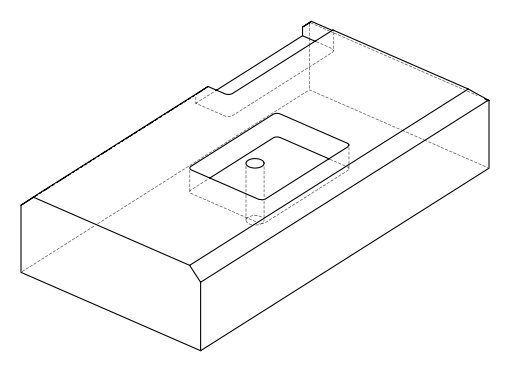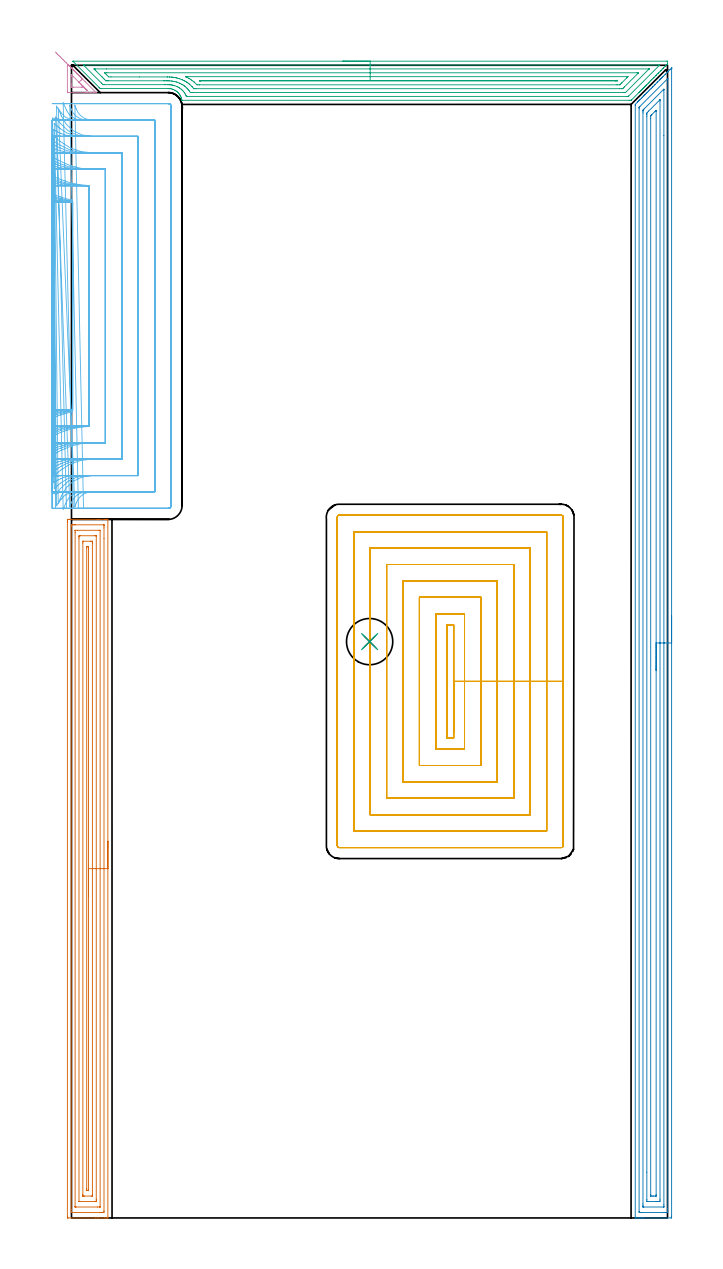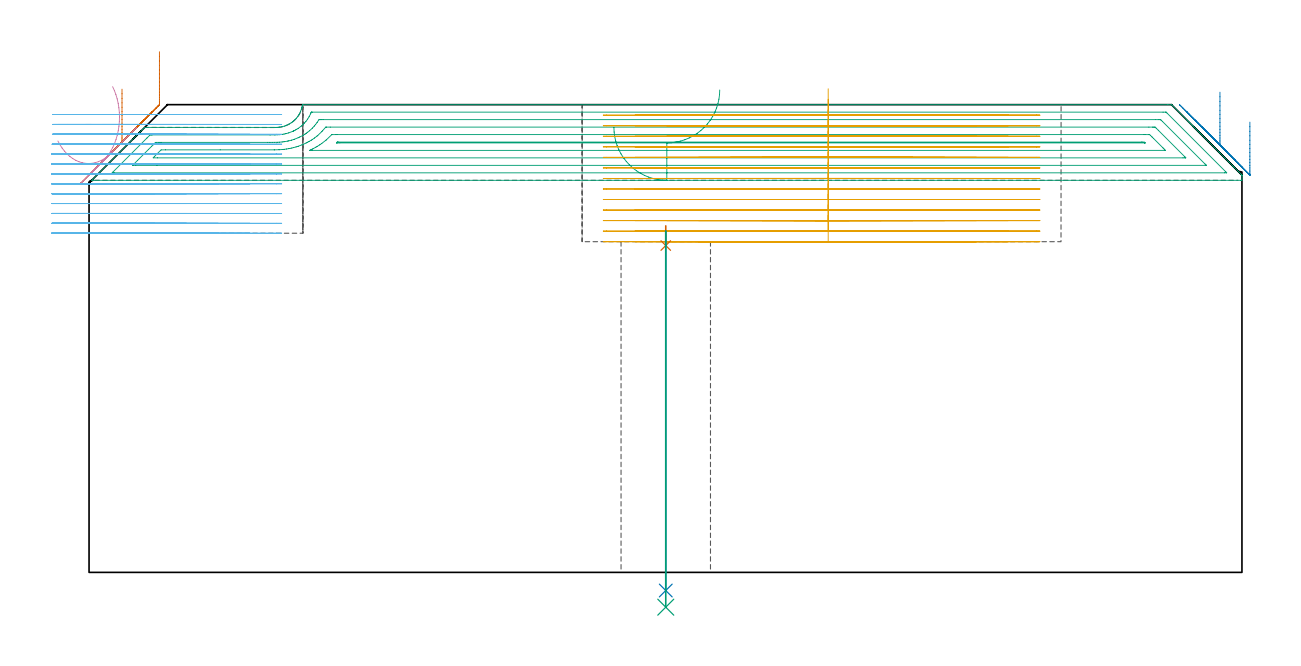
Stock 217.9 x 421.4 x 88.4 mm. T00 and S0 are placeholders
(PLAN: 9 operations, 4 tool changes, 156.6 min)
(1 AREA_MILL | FG_CHAMFER_SURFACE | UGT0205_001 | 12.47 min | 28758 mm3)
(2 AREA_MILL_1 | FG_CHAMFER_SURFACE_1 | UGT0205_001 | 16.83 min | 37238 mm3)
(3 AREA_MILL_2 | FG_CHAMFER_SURFACE_2 | UGT0205_001 | 9.54 min | 21430 mm3)
(4 AREA_MILL_3 | FG_CHAMFER_SURFACE_3 | UGT0205_001 | 0.38 min | 869 mm3)
(5 MILL_RECTANGULAR_POCKET | POCKET_RECTANGULAR_STRAIGHT | NXT0201_009 | Follow Part, ap 2, ae 75% | 52.44 min | 303127 mm3)
(6 MILL_SLOT | SLOT_PARTIAL_RECTANGULAR | NXT0201_009 | Follow Part, ap 2, ae 75% | 64.3 min | 151132 mm3)
(7 SPOT_DRILL | STEP1HOLE | NXT0321_9005460120000 | 0.04 min | 30 mm3)
(8 DRILL_THROUGH_HOLE_INTO_CENTER | STEP1HOLE | NXT0301_077 | 0.28 min | 5491 mm3)
(9 DRILL_TO_ENLARGE_THROUGH_HOLE | STEP1HOLE | UGT0301_292 | 0.29 min | 8498 mm3)
(TOOL UGT0205_001 | Chamfer Mill 20 x 3 x 45 deg. | D20 FL50 Z2)
(TOOL NXT0201_009 | ENDMILL 8mm [2P460-0800-NA 1630] | D8 FL26 Z6)
(TOOL NXT0321_9005460120000 | NC Spot Drill, 142deg, 12mm, Carbide, Uncoated | D12 PA142 FL30 Z2)
(TOOL NXT0301_077 | Carbide Drill 10.6mm [860.1-1060-053A1-MM 2214] | D10.6 PA140 FL71 Z2)
(TOOL UGT0301_292 | Twist Drill 16.9 mm | D16.9 PA118 FL120 Z2)
(OP 1 AREA_MILL)
G17 G21 G94 G90
T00 M6
G54
G17 G0 G90 X13.3 Y137.7 S1061 M3
G43 Z98.4 H0
G94 G1 Y137.662 Z97.528 F250.
Y137.548 Z96.663
Y137.359 Z95.812
Y137.097 Z94.98
Y136.763 Z94.174
Y136.36 Z93.4
Y135.892 Z92.664
Y135.36 Z91.972
Y134.771 Z91.329
Y134.128 Z90.739
Y133.436 Z90.208
Y132.7 Z89.74
Y131.926 Z89.337
Y131.12 Z89.003
Y130.288 Z88.741
Y129.436 Z88.552
Y128.572 Z88.438
Y127.7 Z88.4
Y0.152
X13.298 Y0.01 Z88.389
X13.17 Y0.003 Z88.263
X13.036 Y0. Z88.135
X12.636 Z87.736
X12.037 Z87.132
X9.984 Z85.082
X9.407 Z84.502
X8.819 Z83.914
X-1.114 Z73.983
X-1.406 Y0.003 Z73.691
X-1.492 Y0.01 Z73.605
X-1.499 Y0.098 Z73.599
X-1.5 Y0.598 Z73.6
Y254.302
X-1.499 Y254.802 Z73.601
X-1.496 Y255.19 Z73.602
X-1.492 Y255.39 Z73.605
X-1.114 Y255.395 Z73.983
X-0.526 Y255.4 Z74.571
X9.407 Z84.502
X9.984 Z85.082
X10.284 Z85.381
X12.037 Z87.132
X12.636 Z87.736
X13.037 Z88.136
X13.17 Y255.397 Z88.263
X13.298 Y255.39 Z88.389
X13.3 Y255.247 Z88.4
Y127.7
X11.886 Z86.986
X11.885 Y2.537 Z86.985
X11.884 Y2.382 Z86.984
X11.879 Y2.023 Z86.979
X11.529 Y2.007 Z86.629
X11.161 Y2.003 Z86.261
X10.659 Y2. Z85.759
X10.284 Z85.384
X0.138 Z75.238
X-0.022 Y2.003 Z75.078
X-0.048 Y2.005 Z75.052
X-0.072 Y2.009 Z75.028
X-0.079 Y2.04 Z75.021
X-0.083 Y2.226 Z75.017
X-0.085 Y2.382 Z75.015
X-0.086 Y3.12 Z75.014
X-0.085 Y252.863 Z75.015
X-0.084 Y253.018 Z75.016
X-0.079 Y253.377 Z75.021
X0.271 Y253.393 Z75.371
X0.639 Y253.397 Z75.739
X1.141 Y253.4 Z76.241
X1.516 Z76.616
X11.662 Z86.762
X11.822 Y253.397 Z86.922
X11.848 Y253.395 Z86.948
X11.872 Y253.391 Z86.972
X11.879 Y253.36 Z86.979
X11.883 Y253.174 Z86.983
X11.885 Y253.018 Z86.985
X11.886 Y252.28 Z86.986
Y248.387
Y127.7
X10.472 Z85.572
X10.471 Y4.166 Z85.571
X10.469 Y4.071 Z85.569
X10.466 Y4.025 Z85.566
X10.464 Y4.01 Z85.564
X10.442 Y4.005 Z85.542
X10.284 Y4.002 Z85.384
X9.57 Y4. Z84.67
X1.679 Z76.779
X1.516 Y4.002 Z76.616
X1.354 Y4.008 Z76.454
X1.336 Y4.01 Z76.436
X1.334 Y4.02 Z76.434
X1.331 Y4.052 Z76.431
X1.329 Y4.102 Z76.429
Y4.166
X1.328 Y250.533 Z76.428
X1.329 Y251.234 Z76.429
X1.331 Y251.329 Z76.431
X1.334 Y251.376 Z76.434
X1.336 Y251.39 Z76.436
X1.358 Y251.395 Z76.458
X1.516 Y251.398 Z76.616
X2.23 Y251.4 Z77.33
X10.121 Z85.221
X10.284 Y251.397 Z85.384
X10.446 Y251.392 Z85.546
X10.464 Y251.39 Z85.564
X10.466 Y251.38 Z85.566
X10.469 Y251.348 Z85.569
X10.471 Y251.298 Z85.571
Y251.234
X10.472 Y127.7 Z85.572
X9.057 Z84.157
X9.056 Y6.842 Z84.156
X9.054 Y6.31 Z84.154
X9.05 Y6.128 Z84.15
X9.041 Y6.01 Z84.141
X8.481 Y6. Z83.581
X3.22 Z78.32
X2.857 Y6.004 Z77.957
X2.767 Y6.008 Z77.867
X2.749 Y6.01 Z77.849
X2.747 Y6.022 Z77.847
X2.745 Y6.054 Z77.845
X2.743 Y6.124 Z77.843
Y248.558
X2.746 Y249.09 Z77.846
X2.75 Y249.272 Z77.85
X2.759 Y249.39 Z77.859
X3.319 Y249.4 Z78.419
X8.58 Z83.68
X8.943 Y249.396 Z84.043
X9.033 Y249.392 Z84.133
X9.051 Y249.39 Z84.151
X9.053 Y249.378 Z84.153
X9.055 Y249.346 Z84.155
X9.057 Y249.276 Z84.157
Y127.7
X7.643 Z82.743
Y8.636
X7.641 Y8.185 Z82.741
X7.639 Y8.075 Z82.739
X7.636 Y8.024 Z82.736
X7.629 Y8.01 Z82.729
X7.597 Y8.008 Z82.697
X7.39 Y8.002 Z82.49
X4.761 Y8. Z79.861
X4.292 Y8.004 Z79.392
X4.186 Y8.008 Z79.286
X4.167 Y8.01 Z79.267
X4.164 Y8.025 Z79.264
X4.16 Y8.077 Z79.26
X4.158 Y8.184 Z79.258
X4.157 Y8.615 Z79.257
Y246.764
X4.159 Y247.215 Z79.259
X4.161 Y247.325 Z79.261
X4.164 Y247.376 Z79.264
X4.171 Y247.39 Z79.271
X4.203 Y247.392 Z79.303
X4.41 Y247.398 Z79.51
X7.039 Y247.4 Z82.139
X7.508 Y247.396 Z82.608
X7.614 Y247.392 Z82.714
X7.633 Y247.39 Z82.733
X7.636 Y247.375 Z82.736
X7.64 Y247.323 Z82.74
X7.642 Y247.216 Z82.742
X7.643 Y246.785 Z82.743
Y127.7
X6.229 Z81.329
X6.228 Y10.41 Z81.328
X6.226 Y10.078 Z81.326
X6.223 Y10.029 Z81.323
X6.221 Y10.01 Z81.321
X6.201 Y10.008 Z81.301
X6.101 Y10.004 Z81.201
X5.9 Y10.001 Z81.
X5.766 Z80.866
X5.659 Y10.005 Z80.759
X5.588 Y10.01 Z80.688
X5.577 Y10.014 Z80.677
X5.575 Y10.031 Z80.675
X5.573 Y10.075 Z80.673
X5.572 Y10.41 Z80.672
X5.571 Y10.744 Z80.671
X5.572 Y244.99 Z80.672
X5.574 Y245.322 Z80.674
X5.577 Y245.371 Z80.677
X5.579 Y245.39 Z80.679
X5.599 Y245.392 Z80.699
X5.699 Y245.396 Z80.799
X5.9 Y245.399 Z81.
X6.034 Z81.134
X6.142 Y245.395 Z81.242
X6.212 Y245.39 Z81.312
X6.222 Y245.386 Z81.322
X6.225 Y245.368 Z81.325
X6.227 Y245.325 Z81.327
X6.228 Y244.99 Z81.328
X6.229 Y244.656 Z81.329
Y127.7
Y126.828 Z81.367
Y125.964 Z81.481
Y125.112 Z81.67
Y124.28 Z81.932
Y123.474 Z82.266
Y122.7 Z82.669
Y121.964 Z83.137
Y121.272 Z83.668
Y120.629 Z84.258
Y120.04 Z84.901
Y119.508 Z85.593
Y119.04 Z86.329
Y118.637 Z87.103
Y118.303 Z87.909
Y118.041 Z88.741
Y117.852 Z89.592
Y117.738 Z90.457
Y117.7 Z91.329
G0 Z98.4
M5
M2
(OP 2 AREA_MILL_1)
G17 G21 G94 G90
T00 M6
G54
G17 G0 G90 X219.4 Y220.2 S1061 M3
G43 Z98.4 H0
Z85.1
G94 G1 Y220.162 Z84.228 F250.
Y220.048 Z83.364
Y219.859 Z82.512
Y219.597 Z81.68
Y219.263 Z80.874
Y218.86 Z80.1
Y218.391 Z79.364
Y217.86 Z78.672
Y217.271 Z78.029
Y216.628 Z77.44
Y215.936 Z76.909
Y215.2 Z76.44
Y214.426 Z76.037
Y213.62 Z75.703
Y212.788 Z75.441
Y211.936 Z75.252
Y211.072 Z75.138
Y210.2 Z75.1
Y0.623
X219.396 Y0.202 Z75.102
X219.392 Y0.01 Z75.106
X219.197 Y0. Z75.301
X209.219 Z85.276
X208.684 Z85.813
X208.336 Z86.16
X207.801 Z86.695
X207.453 Z87.042
X206.757 Z87.743
X206.471 Z88.028
X206.111 Z88.379
X206.103 Y0.007 Z88.388
X206.1 Y0.176 Z88.4
Y406.818
X206.105 Y407.096 Z88.39
X206.12 Y407.122 Z88.376
X206.87 Y407.871 Z87.628
X207.012 Y408.014 Z87.484
X207.157 Y408.158 Z87.34
X207.306 Y408.307 Z87.192
X207.453 Y408.455 Z87.042
X207.604 Y408.605 Z86.894
X207.742 Y408.743 Z86.756
X207.895 Y408.897 Z86.601
X208.379 Y409.379 Z86.121
X208.647 Y409.648 Z85.851
X208.777 Y409.779 Z85.719
X209.148 Y410.148 Z85.352
X209.295 Y410.295 Z85.205
X209.541 Y410.542 Z84.957
X209.66 Y410.662 Z84.836
X209.999 Y410.999 Z84.5
X210.211 Y411.212 Z84.288
X210.434 Y411.435 Z84.064
X210.543 Y411.545 Z83.953
X210.984 Y411.985 Z83.515
X211.426 Y412.428 Z83.07
X211.867 Y412.868 Z82.632
X212.309 Y413.31 Z82.188
X212.52 Y413.521 Z81.979
X212.554 Y413.554 Z81.946
X213.191 Y414.193 Z81.305
X213.405 Y414.405 Z81.095
X214.074 Y415.076 Z80.422
X214.257 Y415.257 Z80.243
X214.308 Y415.308 Z80.192
X214.957 Y415.958 Z79.54
X215.109 Y416.109 Z79.391
X215.202 Y416.202 Z79.298
X215.398 Y416.399 Z79.099
X215.499 Y416.5 Z78.999
X215.84 Y416.841 Z78.657
X215.961 Y416.961 Z78.539
X216.095 Y417.096 Z78.404
X216.281 Y417.282 Z78.216
X216.392 Y417.393 Z78.105
X216.989 Y417.989 Z77.51
X217.164 Y418.165 Z77.333
X217.883 Y418.883 Z76.617
X218.047 Y419.048 Z76.45
X218.776 Y419.777 Z75.723
X218.93 Y419.931 Z75.567
X219.366 Y420.366 Z75.134
X219.376 Y420.376 Z75.124
X219.397 Y420.391 Z75.102
X219.398 Z75.101
X219.4 Y420.375 Z75.1
Y420.373
Y210.2
X217.986 Z76.514
Y3.366
X217.984 Y2.474 Z76.516
X217.983 Y2.411 Z76.517
X217.968 Y2.01 Z76.532
X217.567 Y2.003 Z76.933
X217.164 Y2.001 Z77.336
X216.687 Y2. Z77.813
X208.336 Y2.001 Z86.164
X207.856 Y2.003 Z86.644
X207.625 Y2.01 Z86.875
X207.521 Y2.028 Z86.979
X207.515 Y2.348 Z86.985
Y2.411
X207.514 Y405.477 Z86.986
X207.517 Y405.893 Z86.983
X207.519 Y405.997 Z86.981
X207.521 Y406.045 Z86.979
X207.54 Y406.078 Z86.96
X207.639 Y406.183 Z86.861
X207.822 Y406.371 Z86.678
X217.946 Y416.495 Z76.554
X217.962 Y416.509 Z76.538
X217.978 Y416.519 Z76.522
X217.979 Y416.518 Z76.521
X217.981 Y416.498 Z76.519
X217.985 Y416.264 Z76.515
X217.986 Y416.202 Z76.514
Y210.2
X216.572 Z77.928
X216.571 Y4.798 Z77.929
X216.57 Y4.198 Z77.93
X216.567 Y4.051 Z77.933
X216.565 Y4.018 Z77.935
X216.562 Y4.01 Z77.938
X216.542 Y4.006 Z77.958
X216.476 Y4.001 Z78.024
X209.219 Z85.281
X209.023 Y4.003 Z85.477
X208.968 Y4.006 Z85.532
X208.938 Y4.01 Z85.562
X208.935 Y4.024 Z85.565
X208.932 Y4.1 Z85.568
X208.93 Y4.198 Z85.57
X208.929 Y4.492 Z85.571
X208.928 Y5.092 Z85.572
X208.929 Y403.984 Z85.571
X208.93 Y404.584 Z85.57
X208.932 Y404.874 Z85.568
X208.936 Y404.974 Z85.565
X208.944 Y405.033 Z85.556
X209.297 Y405.398 Z85.203
X216.527 Y412.627 Z77.973
X216.545 Y412.64 Z77.955
X216.559 Y412.65 Z77.941
X216.565 Y412.627 Z77.935
X216.569 Y412.444 Z77.931
X216.571 Y412.334 Z77.929
X216.572 Y395.717 Z77.928
Y210.2
X215.157 Z79.343
Y6.879
X215.153 Y6.234 Z79.347
X215.15 Y6.023 Z79.35
X214.95 Y6.01 Z79.55
X214.501 Y6. Z79.999
X213.633 Z80.867
X210.97 Z83.53
X210.548 Y6.01 Z83.952
X210.35 Y6.015 Z84.15
X210.348 Y6.13 Z84.152
X210.344 Y6.634 Z84.156
X210.343 Y16.724 Z84.157
Y402.796
X210.346 Y403.442 Z84.154
X210.35 Y403.69 Z84.15
X210.363 Y404.002 Z84.137
X210.984 Y404.636 Z83.516
X214.956 Y408.606 Z79.544
X215.026 Y408.675 Z79.474
X215.117 Y408.76 Z79.383
X215.147 Y408.787 Z79.353
X215.151 Y408.742 Z79.349
X215.154 Y408.666 Z79.346
X215.157 Y408.403 Z79.343
Y210.2
X213.743 Z80.757
X213.742 Y8.443 Z80.758
X213.739 Y8.22 Z80.761
X213.736 Y8.072 Z80.764
X213.729 Y8.009 Z80.771
X213.714 Y8.007 Z80.786
X213.633 Y8.004 Z80.867
X213.408 Y8.001 Z81.092
X212.75 Y8. Z81.75
X212.525 Z81.975
X211.867 Y8.004 Z82.633
X211.774 Y8.007 Z82.726
X211.766 Y8.009 Z82.734
X211.763 Y8.064 Z82.737
X211.759 Y8.183 Z82.741
X211.758 Y8.332 Z82.742
X211.757 Y8.555 Z82.743
Y402.014
X211.759 Y402.796 Z82.741
X211.761 Y402.904 Z82.739
X211.764 Y402.941 Z82.736
X211.782 Y402.972 Z82.718
X211.867 Y403.062 Z82.633
X212.176 Y403.377 Z82.324
X213.382 Y404.584 Z81.118
X213.51 Y404.707 Z80.99
X213.633 Y404.823 Z80.867
X213.736 Y404.902 Z80.764
X213.741 Y404.695 Z80.759
X213.742 Y404.584 Z80.758
X213.743 Y210.2 Z80.757
Y209.328 Z80.795
Y208.463 Z80.909
Y207.612 Z81.098
Y206.78 Z81.36
Y205.974 Z81.694
Y205.2 Z82.097
Y204.464 Z82.565
Y203.772 Z83.096
Y203.129 Z83.686
Y202.54 Z84.329
Y202.008 Z85.021
Y201.54 Z85.757
Y201.137 Z86.531
Y200.803 Z87.337
Y200.541 Z88.169
Y200.352 Z89.02
Y200.238 Z89.885
Y200.2 Z90.757
G0 Z98.4
M5
M2
(OP 3 AREA_MILL_2)
G17 G21 G94 G90
T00 M6
G54
G17 G0 G90 X99.2 Y422.9 S1061 M3
G43 Z98.4 H0
Z84.1
G94 G1 X99.238 Z83.228 F250.
X99.352 Z82.364
X99.541 Z81.512
X99.803 Z80.68
X100.137 Z79.874
X100.54 Z79.1
X101.008 Z78.364
X101.54 Z77.672
X102.129 Z77.029
X102.772 Z76.44
X103.464 Z75.908
X104.2 Z75.44
X104.974 Z75.037
X105.78 Z74.703
X106.612 Z74.441
X107.464 Z74.252
X108.328 Z74.138
X109.2 Z74.1
X217.73
X217.794 Y422.897 Z74.103
X217.9 Y422.891 Z74.106
Y421.98 Z75.019
X217.899 Y421.949 Z75.05
X217.896 Y421.907 Z75.09
X217.879 Y421.881 Z75.117
X217.735 Y421.734 Z75.265
X217.288 Y421.288 Z75.712
X217.065 Y421.063 Z75.933
X216.425 Y420.425 Z76.575
X216.39 Y420.39 Z76.61
X216.18 Y420.178 Z76.818
X215.562 Y419.562 Z77.438
X215.497 Y419.496 Z77.503
X215.294 Y419.292 Z77.704
X214.699 Y418.699 Z78.301
X214.604 Y418.603 Z78.396
X214.408 Y418.407 Z78.589
X213.836 Y417.836 Z79.164
X213.71 Y417.71 Z79.289
X213.523 Y417.521 Z79.475
X212.973 Y416.973 Z80.027
X212.637 Y416.636 Z80.361
X212.109 Y416.109 Z80.89
X211.752 Y415.75 Z81.246
X211.246 Y415.246 Z81.754
X210.866 Y414.864 Z82.132
X210.383 Y414.383 Z82.617
X210.137 Y414.136 Z82.861
X209.981 Y413.979 Z83.016
X209.825 Y413.824 Z83.173
X209.691 Y413.69 Z83.308
X209.539 Y413.536 Z83.459
X209.386 Y413.385 Z83.612
X209.244 Y413.243 Z83.755
X209.096 Y413.093 Z83.902
X208.948 Y412.946 Z84.051
X208.798 Y412.796 Z84.201
X208.653 Y412.651 Z84.345
X208.509 Y412.507 Z84.49
X208.351 Y412.35 Z84.648
X208.21 Y412.208 Z84.788
X208.07 Y412.068 Z84.929
X207.904 Y411.903 Z85.095
X207.767 Y411.765 Z85.231
X207.631 Y411.629 Z85.368
X207.458 Y411.457 Z85.541
X204.778 Y408.776 Z88.221
X204.652 Y408.656 Z88.34
X204.595 Y408.603 Z88.389
X203.886 Y408.6 Z88.4
X40.42
X40.36 Y408.605 Z88.392
X40.319 Y408.773 Z88.225
X40.298 Y408.877 Z88.121
X40.244 Y409.109 Z87.888
X40.224 Y409.195 Z87.803
X40.162 Y409.405 Z87.594
X40.122 Y409.509 Z87.491
X39.991 Y409.85 Z87.149
X39.782 Y410.284 Z86.711
X39.694 Y410.437 Z86.557
X39.584 Y410.631 Z86.369
X39.388 Y410.902 Z86.094
X39.178 Y411.166 Z85.832
X38.942 Y411.419 Z85.579
X38.692 Y411.659 Z85.339
X38.444 Y411.859 Z85.14
X38.184 Y412.047 Z84.951
X37.799 Y412.275 Z84.722
X37.358 Y412.488 Z84.511
X37.261 Y412.525 Z84.475
X36.907 Y412.657 Z84.341
X36.462 Y412.773 Z84.223
X36.014 Y412.852 Z84.145
X35.953 Y412.856 Z84.139
X35.742 Y412.872 Z84.121
X35.568 Y412.885 Z84.105
X35.546 Z84.104
X35.439 Y412.89 Z84.105
X35.379 Y412.891 Z84.102
X35.122 Y412.898 Z84.1
X10.942 Y412.9
X10.5 Y412.906 Z84.092
X10.44 Y412.962 Z84.037
X10.072 Y413.328 Z83.672
X0.67 Y422.73 Z74.268
X0.571 Y422.834 Z74.164
X0.518 Y422.892 Z74.106
X0.638 Y422.899 Z74.101
X0.67 Y422.9 Z74.1
X109.2
Y421.486 Z75.514
X214.624 Y421.485 Z75.515
X214.996 Y421.479 Z75.521
X215.017 Y421.477 Z75.523
X215.01 Y421.466 Z75.534
X214.992 Y421.444 Z75.556
X214.972 Y421.423 Z75.577
X214.831 Y421.281 Z75.719
X203.713 Y410.164 Z86.836
X203.609 Y410.062 Z86.938
X203.576 Y410.033 Z86.967
X203.559 Y410.021 Z86.979
X203.536 Y410.019 Z86.981
X203.428 Y410.017 Z86.983
X202.991 Y410.014 Z86.986
X42.186
X42.087 Y410.016 Z86.984
X42.039 Y410.018 Z86.982
X42.019 Y410.021 Z86.979
X42.003 Y410.035 Z86.965
X41.961 Y410.121 Z86.879
X41.949 Y410.147 Z86.853
X41.873 Y410.324 Z86.676
X41.59 Y410.88 Z86.12
X41.313 Y411.332 Z85.668
X40.986 Y411.765 Z85.235
X40.721 Y412.068 Z84.932
X40.42 Y412.374 Z84.626
X40.11 Y412.651 Z84.349
X39.526 Y413.087 Z83.913
X39.244 Y413.257 Z83.743
X39.046 Y413.374 Z83.626
X38.733 Y413.536 Z83.464
X38.633 Y413.585 Z83.415
X38.541 Y413.627 Z83.373
X37.74 Y413.936 Z83.064
X37.185 Y414.087 Z82.913
X36.847 Y414.157 Z82.843
X36.497 Y414.219 Z82.781
X36.11 Y414.267 Z82.733
X36.028 Y414.275 Z82.725
X35.953 Y414.279 Z82.721
X35.565 Y414.297 Z82.703
X35.173 Y414.31 Z82.69
X35.06 Y414.311 Z82.689
X34.276 Y414.313 Z82.687
X34.167
X11.944 Y414.315 Z82.685
X11.836 Y414.316 Z82.684
X11.728 Y414.319 Z82.681
X11.535 Y414.327 Z82.673
X11.436 Y414.422 Z82.578
X10.942 Y414.908 Z82.092
X4.486 Y421.365 Z75.635
X4.417 Y421.437 Z75.563
X4.39 Y421.469 Z75.531
X4.384 Y421.48 Z75.52
X4.393 Y421.481 Z75.519
X4.491 Y421.484 Z75.516
X4.69 Y421.486 Z75.514
X4.71
X109.2
Y420.072 Z76.928
X211.07 Y420.071 Z76.929
X211.113 Y420.069 Z76.931
X211.147 Y420.066 Z76.934
X211.154 Y420.065 Z76.935
X211.142 Y420.05 Z76.95
X211.084 Y419.985 Z77.015
X211.031 Y419.93 Z77.07
X210.933 Y419.832 Z77.168
X202.865 Y411.765 Z85.235
X202.606 Y411.514 Z85.486
X202.533 Y411.444 Z85.556
X202.431 Y411.435 Z85.565
X202.098 Y411.432 Z85.568
X201.544 Y411.429 Z85.571
X44.332
X43.993 Y411.432 Z85.568
X43.653 Y411.435 Z85.565
X43.446 Y411.443 Z85.557
X43.099 Y411.972 Z85.028
X42.803 Y412.362 Z84.638
X42.563 Y412.651 Z84.349
X42.206 Y413.035 Z83.965
X41.67 Y413.536 Z83.464
X41.313 Y413.812 Z83.188
X41.077 Y413.985 Z83.015
X40.832 Y414.158 Z82.842
X40.439 Y414.402 Z82.598
X40.42 Y414.414 Z82.586
X40.405 Y414.422 Z82.578
X39.823 Y414.715 Z82.285
X39.526 Y414.853 Z82.147
X38.799 Y415.143 Z81.857
X38.633 Y415.202 Z81.798
X38.285 Y415.307 Z81.693
X37.74 Y415.445 Z81.555
X37.562 Y415.484 Z81.516
X36.847 Y415.611 Z81.389
X36.5 Y415.651 Z81.349
X35.953 Y415.694 Z81.306
X35.544 Y415.713 Z81.287
X35.06 Y415.721 Z81.279
X34.638 Y415.726 Z81.274
X34.167 Y415.727 Z81.273
X33.743 Y415.728 Z81.272
X13.622 Y415.729 Z81.271
X13.196 Y415.73 Z81.27
X12.729 Y415.733 Z81.267
X12.578 Y415.735 Z81.265
X12.422 Y415.886 Z81.114
X12.109 Y416.193 Z80.807
X11.836 Y416.464 Z80.536
X11.221 Y417.078 Z79.922
X9.156 Y419.143 Z77.857
X8.567 Y419.735 Z77.265
X8.263 Y420.044 Z76.956
X8.251 Y420.065 Z76.935
X8.263 Y420.066 Z76.934
X8.817 Y420.071 Z76.929
X12.819 Y420.072 Z76.928
X109.2
Y418.657 Z78.343
X206.758
X207.13 Y418.655 Z78.345
X207.248 Y418.652 Z78.348
X207.285 Y418.651 Z78.349
X207.275 Y418.636 Z78.364
X207.232 Y418.588 Z78.412
X207.124 Y418.474 Z78.526
X202.098 Y413.447 Z83.553
X201.696 Y413.049 Z83.951
X201.528 Y412.886 Z84.114
X201.5 Y412.86 Z84.14
X201.465 Y412.85 Z84.15
X201.38 Y412.847 Z84.153
X201.205 Y412.844 Z84.156
X201.011 Y412.843 Z84.157
X200.312
X45.585
X44.886 Y412.845 Z84.155
X44.787 Y412.847 Z84.153
X44.73 Y412.849 Z84.151
X44.133 Y413.536 Z83.464
X43.993 Y413.688 Z83.312
X43.229 Y414.422 Z82.578
X43.099 Y414.528 Z82.472
X42.612 Y414.905 Z82.095
X42.206 Y415.186 Z81.814
X42.012 Y415.307 Z81.693
X41.571 Y415.563 Z81.437
X41.313 Y415.699 Z81.301
X41.035 Y415.84 Z81.16
X40.533 Y416.08 Z80.92
X40.42 Y416.127 Z80.873
X40.251 Y416.193 Z80.807
X39.526 Y416.467 Z80.533
X39.128 Y416.588 Z80.412
X38.633 Y416.72 Z80.28
X38.321 Y416.799 Z80.201
X37.943 Y416.877 Z80.123
X37.74 Y416.914 Z80.086
X37.336 Y416.982 Z80.018
X36.88 Y417.046 Z79.954
X36.847 Y417.049 Z79.951
X36.53 Y417.078 Z79.922
X35.953 Y417.117 Z79.883
X35.913 Y417.119 Z79.881
X35.06 Y417.14 Z79.86
X34.997 Y417.141 Z79.859
X24.788 Y417.142 Z79.858
X14.45 Y417.143 Z79.857
X13.622 Y417.15 Z79.85
X12.786 Y417.964 Z79.036
X12.729 Y418.02 Z78.98
X12.358 Y418.398 Z78.602
X12.176 Y418.585 Z78.415
X12.123 Y418.651 Z78.349
X12.923 Y418.657 Z78.343
X109.2
Y417.243 Z79.757
X203.268 Y417.242 Z79.758
X203.357 Y417.24 Z79.76
X203.414 Y417.237 Z79.763
X203.425 Y417.235 Z79.765
X203.416 Y417.224 Z79.776
X203.278 Y417.078 Z79.922
X203.136 Y416.935 Z80.065
X202.991 Y416.789 Z80.211
X201.205 Y415.003 Z81.997
X200.912 Y414.712 Z82.288
X200.617 Y414.422 Z82.578
X200.462 Y414.272 Z82.728
X200.312 Y414.264 Z82.736
X199.584 Y414.258 Z82.742
X199.418 Y414.257 Z82.743
X46.838
X46.672 Y414.258 Z82.742
X45.938 Y414.264 Z82.736
X45.863 Y414.273 Z82.727
X44.886 Y415.221 Z81.779
X44.788 Y415.307 Z81.693
X43.993 Y415.92 Z81.08
X43.61 Y416.193 Z80.807
X43.099 Y416.504 Z80.496
X42.864 Y416.642 Z80.358
X42.383 Y416.904 Z80.097
X42.206 Y416.992 Z80.008
X42.031 Y417.078 Z79.922
X41.836 Y417.174 Z79.826
X41.714 Y417.234 Z79.766
X41.763 Y417.237 Z79.763
X41.874 Y417.241 Z79.759
X42.04 Y417.243 Z79.757
X42.206
X109.2
Y415.829 Z81.171
X199.498
X199.551 Y415.828 Z81.172
X199.569 Y415.827 Z81.173
X199.57 Y415.826 Z81.174
X199.568 Y415.82 Z81.18
X199.543 Y415.792 Z81.208
X199.501 Y415.751 Z81.249
X199.471 Y415.724 Z81.276
X199.418 Y415.678 Z81.322
X199.05 Y415.673 Z81.327
X198.892 Y415.672 Z81.328
X47.198 Y415.671 Z81.329
X47.04 Y415.673 Z81.327
X46.96 Y415.675 Z81.325
X46.911 Y415.678 Z81.322
X46.889 Y415.696 Z81.304
X46.825 Y415.752 Z81.248
X46.783 Y415.794 Z81.206
X46.762 Y415.819 Z81.181
X46.763 Y415.822 Z81.178
X46.801 Y415.824 Z81.176
X46.96 Y415.828 Z81.172
X47.04 Y415.829 Z81.171
X47.406
X109.2
X110.072 Z81.209
X110.936 Z81.323
X111.788 Z81.512
X112.62 Z81.774
X113.426 Z82.108
X114.2 Z82.511
X114.936 Z82.98
X115.628 Z83.511
X116.271 Z84.1
X116.86 Z84.743
X117.392 Z85.435
X117.86 Z86.171
X118.263 Z86.945
X118.597 Z87.751
X118.859 Z88.583
X119.048 Z89.435
X119.162 Z90.3
X119.2 Z91.171
G0 Z98.4
M5
M2
(OP 4 AREA_MILL_3)
G17 G21 G94 G90
T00 M6
G54
G17 G0 G90 X-5.886 Y426.237 S1061 M3
G43 Z98.4 H0
Z81.531
G94 G1 X-5.509 Y425.862 Z80.84 F250.
X-5.091 Y425.446 Z80.197
X-4.635 Y424.992 Z79.608
X-4.144 Y424.504 Z79.077
X-3.622 Y423.985 Z78.609
X-3.073 Y423.439 Z78.207
X-2.502 Y422.87 Z77.874
X-1.912 Y422.283 Z77.612
X-1.308 Y421.682 Z77.424
X-0.695 Y421.072 Z77.311
X-0.077 Y420.457 Z77.273
X0.541 Y419.843 Z77.312
X1.154 Y419.233 Z77.427
X1.758 Y418.632 Z77.616
X2.347 Y418.045 Z77.879
X2.919 Y417.477 Z78.214
X3.467 Y416.931 Z78.617
X3.988 Y416.413 Z79.086
X5.055 Y415.347 Z80.152
X8.951 Y411.452 Z84.046
X8.969 Y411.422 Z84.064
X8.904 Y411.4 Z84.
X8.568 Z83.667
X8.13 Z83.229
X7.25 Z82.349
X6.812 Z81.908
X6.593 Z81.69
X5.934 Z81.031
X5.714 Z80.812
X5.055 Z80.149
X-1.302 Z73.795
X-1.425 Y411.403 Z73.671
X-1.492 Y411.41 Z73.605
X-1.499 Y411.477 Z73.598
X-1.5 Y411.956 Z73.6
Y421.051
X-1.498 Y421.289 Z73.602
X-1.494 Y421.39 Z73.605
X-1.492 Y421.398 Z73.606
X-1.093 Y421.395 Z74.005
X-1.004 Y421.393 Z74.093
X-0.888 Y421.289 Z74.21
X-0.28 Y420.68 Z74.819
X-0.214 Y420.616 Z74.882
X0.444 Y419.956 Z75.544
X0.664 Y419.738 Z75.76
X1.291 Y419.109 Z76.391
X1.334 Y419.067 Z76.433
X1.542 Y418.86 Z76.638
X2.139 Y418.261 Z77.239
X2.223 Y418.178 Z77.322
X2.42 Y417.982 Z77.516
X2.987 Y417.413 Z78.087
X3.112 Y417.289 Z78.21
X3.299 Y417.103 Z78.395
X3.835 Y416.565 Z78.935
X3.988 Y416.413 Z79.086
X3.53 Y415.956 Z78.63
X2.763 Y415.188 Z77.863
X3.299 Y414.652 Z78.399
X4.177 Y413.772 Z79.277
X4.214 Y413.733 Z79.314
X4.496 Y413.41 Z79.596
X4.177 Y413.406 Z79.277
X3.627 Y413.401 Z78.727
X0.664 Z75.764
X0.112 Y413.403 Z75.212
X-0.02 Y413.41 Z75.08
X-0.079 Y413.418 Z75.021
X-0.083 Y413.601 Z75.017
X-0.084 Y413.733 Z75.016
X-0.086 Y414.492 Z75.014
X-0.085 Y417.289 Z75.015
X-0.08 Y417.95 Z75.02
X-0.079 Y418.011 Z75.021
X0.009 Y417.93 Z75.109
X0.224 Y417.72 Z75.324
X0.662 Y417.289 Z75.762
X2.763 Y415.188 Z77.863
X3.251 Y414.7 Z78.397
X3.704 Y414.247 Z78.99
X4.118 Y413.832 Z79.636
X4.492 Y413.459 Z80.33
X4.821 Y413.13 Z81.068
X5.103 Y412.848 Z81.844
X5.336 Y412.614 Z82.651
X5.519 Y412.432 Z83.484
X5.65 Y412.301 Z84.337
X5.727 Y412.223 Z85.202
X5.752 Y412.199 Z86.074
X5.722 Y412.229 Z86.946
X5.638 Y412.312 Z87.81
X5.502 Y412.449 Z88.661
X5.314 Y412.637 Z89.492
X5.075 Y412.875 Z90.296
X4.788 Y413.163 Z91.068
X4.454 Y413.497 Z91.802
G0 Z98.4
M5
M2
(OP 5 MILL_RECTANGULAR_POCKET)
G17 G21 G94 G90
T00 M6
G54
G17 G0 G90 X139.7 Y177.518 S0 M3
G43 Z98.401 H1
Z91.401
G94 G1 Y196.15 Z86.409 F250.
Y216.9 F500.
X137.2
Y175.4
X139.7
Y196.15
X143.7
Y220.9
X133.2
Y171.4
X143.7
Y196.15
X149.7
Y226.9
X127.2
Y165.4
X149.7
Y196.15
X155.7
Y232.9
X121.2
Y159.4
X155.7
Y196.15
X161.7
Y238.9
X115.2
Y153.4
X161.7
Y196.15
X167.7
Y244.9
X109.2
Y147.4
X167.7
Y196.15
X173.7
Y250.9
X103.2
Y141.4
X173.7
Y196.15
X179.7
Y256.3
G3 X179.1 Y256.9 R0.6
G1 X97.8
G3 X97.2 Y256.3 R0.6
G1 Y136.
G3 X97.8 Y135.4 R0.6
G1 X179.1
G3 X179.7 Y136. R0.6
G1 Y196.15
Y197.15
G0 X139.7 Y177.518 Z89.409
G1 Y196.15 Z84.416 F250.
Y216.9 F500.
X137.2
Y175.4
X139.7
Y196.15
X143.7
Y220.9
X133.2
Y171.4
X143.7
Y196.15
X149.7
Y226.9
X127.2
Y165.4
X149.7
Y196.15
X155.7
Y232.9
X121.2
Y159.4
X155.7
Y196.15
X161.7
Y238.9
X115.2
Y153.4
X161.7
Y196.15
X167.7
Y244.9
X109.2
Y147.4
X167.7
Y196.15
X173.7
Y250.9
X103.2
Y141.4
X173.7
Y196.15
X179.7
Y256.3
G3 X179.1 Y256.9 R0.6
G1 X97.8
G3 X97.2 Y256.3 R0.6
G1 Y136.
G3 X97.8 Y135.4 R0.6
G1 X179.1
G3 X179.7 Y136. R0.6
G1 Y196.15
Y197.15
G0 X139.7 Y177.518 Z87.416
G1 Y196.15 Z82.424 F250.
Y216.9 F500.
X137.2
Y175.4
X139.7
Y196.15
X143.7
Y220.9
X133.2
Y171.4
X143.7
Y196.15
X149.7
Y226.9
X127.2
Y165.4
X149.7
Y196.15
X155.7
Y232.9
X121.2
Y159.4
X155.7
Y196.15
X161.7
Y238.9
X115.2
Y153.4
X161.7
Y196.15
X167.7
Y244.9
X109.2
Y147.4
X167.7
Y196.15
X173.7
Y250.9
X103.2
Y141.4
X173.7
Y196.15
X179.7
Y256.3
G3 X179.1 Y256.9 R0.6
G1 X97.8
G3 X97.2 Y256.3 R0.6
G1 Y136.
G3 X97.8 Y135.4 R0.6
G1 X179.1
G3 X179.7 Y136. R0.6
G1 Y196.15
Y197.15
G0 X139.7 Y177.518 Z85.424
G1 Y196.15 Z80.431 F250.
Y216.9 F500.
X137.2
Y175.4
X139.7
Y196.15
X143.7
Y220.9
X133.2
Y171.4
X143.7
Y196.15
X149.7
Y226.9
X127.2
Y165.4
X149.7
Y196.15
X155.7
Y232.9
X121.2
Y159.4
X155.7
Y196.15
X161.7
Y238.9
X115.2
Y153.4
X161.7
Y196.15
X167.7
Y244.9
X109.2
Y147.4
X167.7
Y196.15
X173.7
Y250.9
X103.2
Y141.4
X173.7
Y196.15
X179.7
Y256.3
G3 X179.1 Y256.9 R0.6
G1 X97.8
G3 X97.2 Y256.3 R0.6
G1 Y136.
G3 X97.8 Y135.4 R0.6
G1 X179.1
G3 X179.7 Y136. R0.6
G1 Y196.15
Y197.15
G0 X139.7 Y177.518 Z83.431
G1 Y196.15 Z78.439 F250.
Y216.9 F500.
X137.2
Y175.4
X139.7
Y196.15
X143.7
Y220.9
X133.2
Y171.4
X143.7
Y196.15
X149.7
Y226.9
X127.2
Y165.4
X149.7
Y196.15
X155.7
Y232.9
X121.2
Y159.4
X155.7
Y196.15
X161.7
Y238.9
X115.2
Y153.4
X161.7
Y196.15
X167.7
Y244.9
X109.2
Y147.4
X167.7
Y196.15
X173.7
Y250.9
X103.2
Y141.4
X173.7
Y196.15
X179.7
Y256.3
G3 X179.1 Y256.9 R0.6
G1 X97.8
G3 X97.2 Y256.3 R0.6
G1 Y136.
G3 X97.8 Y135.4 R0.6
G1 X179.1
G3 X179.7 Y136. R0.6
G1 Y196.15
Y197.15
G0 X139.7 Y177.518 Z81.439
G1 Y196.15 Z76.447 F250.
Y216.9 F500.
X137.2
Y175.4
X139.7
Y196.15
X143.7
Y220.9
X133.2
Y171.4
X143.7
Y196.15
X149.7
Y226.9
X127.2
Y165.4
X149.7
Y196.15
X155.7
Y232.9
X121.2
Y159.4
X155.7
Y196.15
X161.7
Y238.9
X115.2
Y153.4
X161.7
Y196.15
X167.7
Y244.9
X109.2
Y147.4
X167.7
Y196.15
X173.7
Y250.9
X103.2
Y141.4
X173.7
Y196.15
X179.7
Y256.3
G3 X179.1 Y256.9 R0.6
G1 X97.8
G3 X97.2 Y256.3 R0.6
G1 Y136.
G3 X97.8 Y135.4 R0.6
G1 X179.1
G3 X179.7 Y136. R0.6
G1 Y196.15
Y197.15
G0 X139.7 Y177.518 Z79.447
G1 Y196.15 Z74.454 F250.
Y216.9 F500.
X137.2
Y175.4
X139.7
Y196.15
X143.7
Y220.9
X133.2
Y171.4
X143.7
Y196.15
X149.7
Y226.9
X127.2
Y165.4
X149.7
Y196.15
X155.7
Y232.9
X121.2
Y159.4
X155.7
Y196.15
X161.7
Y238.9
X115.2
Y153.4
X161.7
Y196.15
X167.7
Y244.9
X109.2
Y147.4
X167.7
Y196.15
X173.7
Y250.9
X103.2
Y141.4
X173.7
Y196.15
X179.7
Y256.3
G3 X179.1 Y256.9 R0.6
G1 X97.8
G3 X97.2 Y256.3 R0.6
G1 Y136.
G3 X97.8 Y135.4 R0.6
G1 X179.1
G3 X179.7 Y136. R0.6
G1 Y196.15
Y197.15
G0 X139.7 Y177.518 Z77.454
G1 Y196.15 Z72.462 F250.
Y216.9 F500.
X137.2
Y175.4
X139.7
Y196.15
X143.7
Y220.9
X133.2
Y171.4
X143.7
Y196.15
X149.7
Y226.9
X127.2
Y165.4
X149.7
Y196.15
X155.7
Y232.9
X121.2
Y159.4
X155.7
Y196.15
X161.7
Y238.9
X115.2
Y153.4
X161.7
Y196.15
X167.7
Y244.9
X109.2
Y147.4
X167.7
Y196.15
X173.7
Y250.9
X103.2
Y141.4
X173.7
Y196.15
X179.7
Y256.3
G3 X179.1 Y256.9 R0.6
G1 X97.8
G3 X97.2 Y256.3 R0.6
G1 Y136.
G3 X97.8 Y135.4 R0.6
G1 X179.1
G3 X179.7 Y136. R0.6
G1 Y196.15
Y197.15
G0 X139.7 Y177.518 Z75.462
G1 Y196.15 Z70.47 F250.
Y216.9 F500.
X137.2
Y175.4
X139.7
Y196.15
X143.7
Y220.9
X133.2
Y171.4
X143.7
Y196.15
X149.7
Y226.9
X127.2
Y165.4
X149.7
Y196.15
X155.7
Y232.9
X121.2
Y159.4
X155.7
Y196.15
X161.7
Y238.9
X115.2
Y153.4
X161.7
Y196.15
X167.7
Y244.9
X109.2
Y147.4
X167.7
Y196.15
X173.7
Y250.9
X103.2
Y141.4
X173.7
Y196.15
X179.7
Y256.3
G3 X179.1 Y256.9 R0.6
G1 X97.8
G3 X97.2 Y256.3 R0.6
G1 Y136.
G3 X97.8 Y135.4 R0.6
G1 X179.1
G3 X179.7 Y136. R0.6
G1 Y196.15
Y197.15
G0 X139.7 Y177.518 Z73.47
G1 Y196.15 Z68.477 F250.
Y216.9 F500.
X137.2
Y175.4
X139.7
Y196.15
X143.7
Y220.9
X133.2
Y171.4
X143.7
Y196.15
X149.7
Y226.9
X127.2
Y165.4
X149.7
Y196.15
X155.7
Y232.9
X121.2
Y159.4
X155.7
Y196.15
X161.7
Y238.9
X115.2
Y153.4
X161.7
Y196.15
X167.7
Y244.9
X109.2
Y147.4
X167.7
Y196.15
X173.7
Y250.9
X103.2
Y141.4
X173.7
Y196.15
X179.7
Y256.3
G3 X179.1 Y256.9 R0.6
G1 X97.8
G3 X97.2 Y256.3 R0.6
G1 Y136.
G3 X97.8 Y135.4 R0.6
G1 X179.1
G3 X179.7 Y136. R0.6
G1 Y196.15
Y197.15
G0 X139.7 Y177.518 Z71.477
G1 Y196.15 Z66.485 F250.
Y216.9 F500.
X137.2
Y175.4
X139.7
Y196.15
X143.7
Y220.9
X133.2
Y171.4
X143.7
Y196.15
X149.7
Y226.9
X127.2
Y165.4
X149.7
Y196.15
X155.7
Y232.9
X121.2
Y159.4
X155.7
Y196.15
X161.7
Y238.9
X115.2
Y153.4
X161.7
Y196.15
X167.7
Y244.9
X109.2
Y147.4
X167.7
Y196.15
X173.7
Y250.9
X103.2
Y141.4
X173.7
Y196.15
X179.7
Y256.3
G3 X179.1 Y256.9 R0.6
G1 X97.8
G3 X97.2 Y256.3 R0.6
G1 Y136.
G3 X97.8 Y135.4 R0.6
G1 X179.1
G3 X179.7 Y136. R0.6
G1 Y196.15
Y197.15
G0 X139.7 Y177.518 Z69.485
G1 Y196.15 Z64.492 F250.
Y216.9 F500.
X137.2
Y175.4
X139.7
Y196.15
X143.7
Y220.9
X133.2
Y171.4
X143.7
Y196.15
X149.7
Y226.9
X127.2
Y165.4
X149.7
Y196.15
X155.7
Y232.9
X121.2
Y159.4
X155.7
Y196.15
X161.7
Y238.9
X115.2
Y153.4
X161.7
Y196.15
X167.7
Y244.9
X109.2
Y147.4
X167.7
Y196.15
X173.7
Y250.9
X103.2
Y141.4
X173.7
Y196.15
X179.7
Y256.3
G3 X179.1 Y256.9 R0.6
G1 X97.8
G3 X97.2 Y256.3 R0.6
G1 Y136.
G3 X97.8 Y135.4 R0.6
G1 X179.1
G3 X179.7 Y136. R0.6
G1 Y196.15
Y197.15
G0 X139.7 Y177.518 Z67.492
G1 Y196.15 Z62.5 F250.
Y216.9 F500.
X137.2
Y175.4
X139.7
Y196.15
X143.7
Y220.9
X133.2
Y171.4
X143.7
Y196.15
X149.7
Y226.9
X127.2
Y165.4
X149.7
Y196.15
X155.7
Y232.9
X121.2
Y159.4
X155.7
Y196.15
X161.7
Y238.9
X115.2
Y153.4
X161.7
Y196.15
X167.7
Y244.9
X109.2
Y147.4
X167.7
Y196.15
X173.7
Y250.9
X103.2
Y141.4
X173.7
Y196.15
X179.7
Y256.3
G3 X179.1 Y256.9 R0.6
G1 X97.8
G3 X97.2 Y256.3 R0.6
G1 Y136.
G3 X97.8 Y135.4 R0.6
G1 X179.1
G3 X179.7 Y136. R0.6
G1 Y196.15
Y197.15
G0 Z98.401
M5
M2
(OP 6 MILL_SLOT)
G17 G21 G94 G90
T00 M6
G54
G17 G0 G90 X-6.846 Y292.598 S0 M3
G43 Z98.401 H1
Z86.532
G94 G1 X-4. Y293.548 F250.
G2 X0.4 Y294.713 R36. F500.
G1 Y372.088
G2 X-4. Y373.255 R36.
G1 X-6.845 Y374.205 F250.
X-6.775 Y286.011
X-4. Y287.15
G2 X6.4 Y289.383 R30. F500.
G1 Y377.417
G2 X-4. Y379.653 R30.
G1 X-6.775 Y380.794 F250.
X-6.64 Y279.096
X-4. Y280.521
G2 X7.398 Y283.4 R24. F500.
G1 X12.4
Y383.4
X7.406
G2 X-4. Y386.284 R24.
G1 X-6.64 Y387.71 F250.
X-6.322 Y271.432
X-4. Y273.331
G2 X7.398 Y277.4 R18. F500.
G1 X18.4
Y389.4
X7.406
G2 X-4. Y393.475 R18.
G1 X-6.321 Y395.376 F250.
X-4.848 Y261.144
X-3.717 Y263.923
G2 X7.398 Y271.4 R12. F500.
G1 X24.4
Y395.4
X7.406
G2 X-3.713 Y402.888 R12.
G1 X-4.841 Y405.668 F250.
X1.241 Y259.986 F500.
X1.741 Y261.4 F250.
G2 X7.398 Y265.4 R6. F500.
G1 X30.4
Y401.4
X7.406
G2 X1.749 Y405.4 R6.
G1 X1.249 Y406.814 F250.
X4.398 Y259.4 F500.
X7.398 F250.
X35.4 F500.
G3 X36.4 Y260.4 R1.
G1 Y406.4
G3 X35.4 Y407.4 R1.
G1 X7.406
X4.406 F250.
G0 Z98.401
X-6.893 Y293.32
Z84.662
G1 X-4. Y294.115
G2 X0.4 Y295.032 R36. F500.
G1 Y371.767
G2 X-4. Y372.684 R36.
G1 X-6.893 Y373.479 F250.
X-6.845 Y286.892
X-4. Y287.845
G2 X5.533 Y289.4 R30. F500.
G1 X6.4
Y377.4
X5.53
G2 X-4. Y378.954 R30.
G1 X-6.845 Y379.907 F250.
X-6.753 Y280.234
X-4. Y281.426
G2 X5.533 Y283.4 R24. F500.
G1 X12.4
Y383.4
X5.53
G2 X-4. Y385.373 R24.
G1 X-6.753 Y386.565 F250.
X-6.545 Y273.08
X-4. Y274.668
G2 X5.533 Y277.4 R18. F500.
G1 X18.4
Y389.4
X5.53
G2 X-4. Y392.13 R18.
G1 X-6.545 Y393.719 F250.
X-5.822 Y264.305
X-4. Y266.689
G2 X5.533 Y271.4 R12. F500.
G1 X24.4
Y395.4
X5.53
G2 X-4. Y400.108 R12.
G1 X-5.823 Y402.491 F250.
X-0.624 Y259.988 F500.
X-0.123 Y261.402 F250.
G2 X5.533 Y265.4 R6. F500.
G1 X30.4
Y401.4
X5.53
G2 X-0.126 Y405.398 R6.
G1 X-0.626 Y406.812 F250.
X2.533 Y259.4 F500.
X5.533 F250.
X35.4 F500.
G3 X36.4 Y260.4 R1.
G1 Y406.4
G3 X35.4 Y407.4 R1.
G1 X5.53
X2.53 F250.
G0 Z98.401
X-6.931 Y293.937
Z82.793
G1 X-4. Y294.575
G2 X0.4 Y295.252 R36. F500.
G1 Y371.548
G2 X-4. Y372.225 R36.
G1 X-6.931 Y372.863 F250.
X-6.901 Y287.639
X-4. Y288.405
G2 X3.662 Y289.4 R30. F500.
G1 X6.4
Y377.4
X3.661
G2 X-4. Y378.395 R30.
G1 X-6.901 Y379.161 F250.
X-6.843 Y281.186
X-4. Y282.144
G2 X3.662 Y283.4 R24. F500.
G1 X12.4
Y383.4
X3.661
G2 X-4. Y384.656 R24.
G1 X-6.843 Y385.613 F250.
X-6.715 Y274.411
X-4. Y275.688
G2 X3.662 Y277.4 R18. F500.
G1 X18.4
Y389.4
X3.661
G2 X-4. Y391.112 R18.
G1 X-6.715 Y392.389 F250.
X-6.309 Y266.72
X-4. Y268.636
G2 X3.662 Y271.4 R12. F500.
G1 X24.4
Y395.4
X3.661
G2 X-4. Y398.164 R12.
G1 X-6.309 Y400.079 F250.
X-3.039 Y259.082 F500.
X-1.826 Y261.826 F250.
G2 X3.662 Y265.4 R6. F500.
G1 X30.4
Y401.4
X3.661
G2 X-1.825 Y404.971 R6.
G1 X-3.04 Y407.714 F250.
X0.662 Y259.4 F500.
X3.662 F250.
X35.4 F500.
G3 X36.4 Y260.4 R1.
G1 Y406.4
G3 X35.4 Y407.4 R1.
G1 X3.661
X0.661 F250.
G0 Z98.401
X-6.969 Y294.598
Z80.924
G1 X-4. Y295.028
G2 X0.4 Y295.392 R36. F500.
G1 Y371.408
G2 X-4. Y371.772 R36.
G1 X-6.969 Y372.202 F250.
X-6.955 Y288.437
X-4. Y288.953
G2 X1.16 Y289.4 R30. F500.
G1 X6.4
Y377.4
X1.161
G2 X-4. Y377.847 R30.
G1 X-6.955 Y378.363 F250.
X-6.93 Y282.194
X-4. Y282.839
G2 X1.16 Y283.4 R24. F500.
G1 X12.4
Y383.4
X1.161
G2 X-4. Y383.961 R24.
G1 X-6.93 Y384.607 F250.
X-6.874 Y275.784
X-4. Y276.644
G2 X1.16 Y277.4 R18. F500.
G1 X18.4
Y389.4
X1.161
G2 X-4. Y390.156 R18.
G1 X-6.874 Y391.016 F250.
X-6.708 Y268.944
X-4. Y270.234
G2 X1.16 Y271.4 R12. F500.
G1 X24.4
Y395.4
X1.161
G2 X-4. Y396.566 R12.
G1 X-6.708 Y397.857 F250.
X-5.482 Y260.335
X-3.78 Y262.805
G2 X1.16 Y265.4 R6. F500.
G1 X30.4
Y401.4
X1.161
G2 X-3.78 Y403.995 R6.
G1 X-5.482 Y406.466 F250.
X-1.84 Y259.4 F500.
X1.16 F250.
X35.4 F500.
G3 X36.4 Y260.4 R1.
G1 Y406.4
G3 X35.4 Y407.4 R1.
G1 X1.161
X-1.839 F250.
G0 Z98.401
X-6.998 Y295.285
Z79.054
G1 X-4. Y295.381
G2 X-2.843 Y295.4 R36. F500.
G1 X0.4
Y371.4
X-2.842
G2 X-4. Y371.419 R36.
G1 X-6.998 Y371.515 F250.
Y289.262
X-4. Y289.378
G2 X-2.843 Y289.4 R30. F500.
G1 X6.4
Y377.4
X-2.842
G2 X-4. Y377.422 R30.
G1 X-6.998 Y377.538 F250.
X-6.997 Y283.227
X-4. Y283.372
G2 X-2.843 Y283.4 R24. F500.
G1 X12.4
Y383.4
X-2.842
G2 X-4. Y383.428 R24.
G1 X-6.997 Y383.573 F250.
X-6.994 Y277.17
X-4. Y277.363
G2 X-2.843 Y277.4 R18. F500.
G1 X18.4
Y389.4
X-2.842
G2 X-4. Y389.437 R18.
G1 X-6.994 Y389.63 F250.
X-6.986 Y271.055
X-4. Y271.344
G2 X-2.843 Y271.4 R12. F500.
G1 X24.4
Y395.4
X-2.842
G2 X-4. Y395.456 R12.
G1 X-6.986 Y395.745 F250.
X-6.944 Y264.709
X-4. Y265.287
G2 X-2.843 Y265.4 R6. F500.
G1 X30.4
Y401.4
X-2.842
G2 X-4. Y401.513 R6.
G1 X-6.944 Y402.091 F250.
X-5.843 Y259.4
X-2.843
X35.4 F500.
G3 X36.4 Y260.4 R1.
G1 Y406.4
G3 X35.4 Y407.4 R1.
G1 X-2.842
X-5.842 F250.
G0 X-7. Y295.392 Z77.185
G1 X-4. Y295.4
X-3.905 F500.
X0.4
Y371.4
X-3.906
X-4.
X-7. Y371.408 F250.
Y289.39
X-4. Y289.4
X-3.905 F500.
X6.4
Y377.4
X-3.906
X-4.
X-7. Y377.41 F250.
Y283.388
X-4. Y283.4
X-3.905 F500.
X12.4
Y383.4
X-3.906
X-4.
X-7. Y383.412 F250.
Y277.384
X-4. Y277.4
X-3.905 F500.
X18.4
Y389.4
X-3.906
X-4.
X-7. Y389.416 F250.
Y271.376
X-4. Y271.4
X-3.905 F500.
X24.4
Y395.4
X-3.906
X-4.
X-7. Y395.424 F250.
Y265.352
X-4. Y265.399
X-3.905 Y265.4 F500.
X30.4
Y401.4
X-3.906
X-4. Y401.401
X-7. Y401.448 F250.
X-6.905 Y259.4
X-3.905
X35.4 F500.
G3 X36.4 Y260.4 R1.
G1 Y406.4
G3 X35.4 Y407.4 R1.
G1 X-3.906
X-6.906 F250.
G0 X-7. Y295.4 Z75.316
G1 X-4.
X0.4 F500.
Y371.4
X-4.
X-7. F250.
Y289.4
X-4.
X6.4 F500.
Y377.4
X-4.
X-7. F250.
Y283.4
X-4.
X12.4 F500.
Y383.4
X-4.
X-7. F250.
Y277.4
X-4.
X18.4 F500.
Y389.4
X-4.
X-7. F250.
Y271.4
X-4.
X24.4 F500.
Y395.4
X-4.
X-7. F250.
Y265.4
X-4.
X30.4 F500.
Y401.4
X-4.
X-7. F250.
Y259.4
X-4.
X35.4 F500.
G3 X36.4 Y260.4 R1.
G1 Y406.4
G3 X35.4 Y407.4 R1.
G1 X-4.
X-7. F250.
G0 Y295.4 Z73.447
G1 X-4.
X0.4 F500.
Y371.4
X-4.
X-7. F250.
Y289.4
X-4.
X6.4 F500.
Y377.4
X-4.
X-7. F250.
Y283.4
X-4.
X12.4 F500.
Y383.4
X-4.
X-7. F250.
Y277.4
X-4.
X18.4 F500.
Y389.4
X-4.
X-7. F250.
Y271.4
X-4.
X24.4 F500.
Y395.4
X-4.
X-7. F250.
Y265.4
X-4.
X30.4 F500.
Y401.4
X-4.
X-7. F250.
Y259.4
X-4.
X35.4 F500.
G3 X36.4 Y260.4 R1.
G1 Y406.4
G3 X35.4 Y407.4 R1.
G1 X-4.
X-7. F250.
G0 Y295.4 Z71.577
G1 X-4.
X0.4 F500.
Y371.4
X-4.
X-7. F250.
Y289.4
X-4.
X6.4 F500.
Y377.4
X-4.
X-7. F250.
Y283.4
X-4.
X12.4 F500.
Y383.4
X-4.
X-7. F250.
Y277.4
X-4.
X18.4 F500.
Y389.4
X-4.
X-7. F250.
Y271.4
X-4.
X24.4 F500.
Y395.4
X-4.
X-7. F250.
Y265.4
X-4.
X30.4 F500.
Y401.4
X-4.
X-7. F250.
Y259.4
X-4.
X35.4 F500.
G3 X36.4 Y260.4 R1.
G1 Y406.4
G3 X35.4 Y407.4 R1.
G1 X-4.
X-7. F250.
G0 Y295.4 Z69.708
G1 X-4.
X0.4 F500.
Y371.4
X-4.
X-7. F250.
Y289.4
X-4.
X6.4 F500.
Y377.4
X-4.
X-7. F250.
Y283.4
X-4.
X12.4 F500.
Y383.4
X-4.
X-7. F250.
Y277.4
X-4.
X18.4 F500.
Y389.4
X-4.
X-7. F250.
Y271.4
X-4.
X24.4 F500.
Y395.4
X-4.
X-7. F250.
Y265.4
X-4.
X30.4 F500.
Y401.4
X-4.
X-7. F250.
Y259.4
X-4.
X35.4 F500.
G3 X36.4 Y260.4 R1.
G1 Y406.4
G3 X35.4 Y407.4 R1.
G1 X-4.
X-7. F250.
G0 Y295.4 Z67.839
G1 X-4.
X0.4 F500.
Y371.4
X-4.
X-7. F250.
Y289.4
X-4.
X6.4 F500.
Y377.4
X-4.
X-7. F250.
Y283.4
X-4.
X12.4 F500.
Y383.4
X-4.
X-7. F250.
Y277.4
X-4.
X18.4 F500.
Y389.4
X-4.
X-7. F250.
Y271.4
X-4.
X24.4 F500.
Y395.4
X-4.
X-7. F250.
Y265.4
X-4.
X30.4 F500.
Y401.4
X-4.
X-7. F250.
Y259.4
X-4.
X35.4 F500.
G3 X36.4 Y260.4 R1.
G1 Y406.4
G3 X35.4 Y407.4 R1.
G1 X-4.
X-7. F250.
G0 Y295.4 Z65.969
G1 X-4.
X0.4 F500.
Y371.4
X-4.
X-7. F250.
Y289.4
X-4.
X6.4 F500.
Y377.4
X-4.
X-7. F250.
Y283.4
X-4.
X12.4 F500.
Y383.4
X-4.
X-7. F250.
Y277.4
X-4.
X18.4 F500.
Y389.4
X-4.
X-7. F250.
Y271.4
X-4.
X24.4 F500.
Y395.4
X-4.
X-7. F250.
Y265.4
X-4.
X30.4 F500.
Y401.4
X-4.
X-7. F250.
Y259.4
X-4.
X35.4 F500.
G3 X36.4 Y260.4 R1.
G1 Y406.4
G3 X35.4 Y407.4 R1.
G1 X-4.
X-7. F250.
G0 Y295.4 Z64.1
G1 X-4.
X0.4 F500.
Y371.4
X-4.
X-7. F250.
Y289.4
X-4.
X6.4 F500.
Y377.4
X-4.
X-7. F250.
Y283.4
X-4.
X12.4 F500.
Y383.4
X-4.
X-7. F250.
Y277.4
X-4.
X18.4 F500.
Y389.4
X-4.
X-7. F250.
Y271.4
X-4.
X24.4 F500.
Y395.4
X-4.
X-7. F250.
Y265.4
X-4.
X30.4 F500.
Y401.4
X-4.
X-7. F250.
Y259.4
X-4.
X35.4 F500.
G3 X36.4 Y260.4 R1.
G1 Y406.4
G3 X35.4 Y407.4 R1.
G1 X-4.
X-7. F250.
G0 Z98.401
M5
M2
(OP 7 SPOT_DRILL)
G17 G21 G94 G90
T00 M6
G54
G17 G0 G90 X109. Y210.7 S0 M3
G43 Z98.4 H0
G94 G81 G98 Z61.773 F250. R65.5
G80
M5
M2
(OP 8 DRILL_THROUGH_HOLE_INTO_CENTER)
G17 G21 G94 G90
T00 M6
G54
G17 G0 G90 X109. Y210.7 S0 M3
G43 Z98.4 H1
G94 G73 G98 Z-3.429 F250. Q9.418 R64.5
G80
M5
M2
(OP 9 DRILL_TO_ENLARGE_THROUGH_HOLE)
G17 G21 G94 G90
T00 M6
G54
G17 G0 G90 X109. Y210.7 S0 M3
G43 Z98.4 H0
G94 G73 G98 Z-6.577 F250. Q13.815 R64.5
G80
M5
M2
